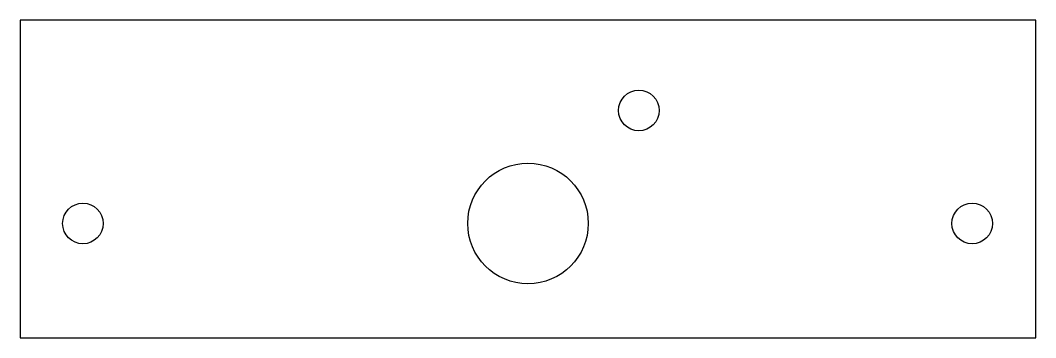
# Model space of a CAD drawing. Extents: x 0.1 to 80.1, y 0.1 to 25.1.
import ezdxf

# ---------------------------------------------------------------- set-up
doc = ezdxf.new("R2010")
doc.units = 0
doc.header["$MEASUREMENT"] = 0
doc.layers.get('0').update_dxf_attribs({"linetype": 'CONTINUOUS'})

msp = doc.modelspace()

# ---------------------------------------------------------------- linework, layer by layer
at = {"color": 7, "linetype": 'CONTINUOUS'}
msp.add_lwpolyline([(0.132, 0.132), (80.132, 0.132), (80.132, 25.132), (0.132, 25.132)], close=True, dxfattribs=at)
for points in [[(47.266, 18.032, -1), (50.466, 18.032, -1)], [(35.382, 9.132, -1), (44.882, 9.132, -1)], [(3.466, 9.132, -1), (6.666, 9.132, -1)], [(73.532, 9.132, -1), (76.732, 9.132, -1)]]:
    msp.add_lwpolyline(points, format="xyb", close=True, dxfattribs=at)

doc.saveas('drawing.dxf')
